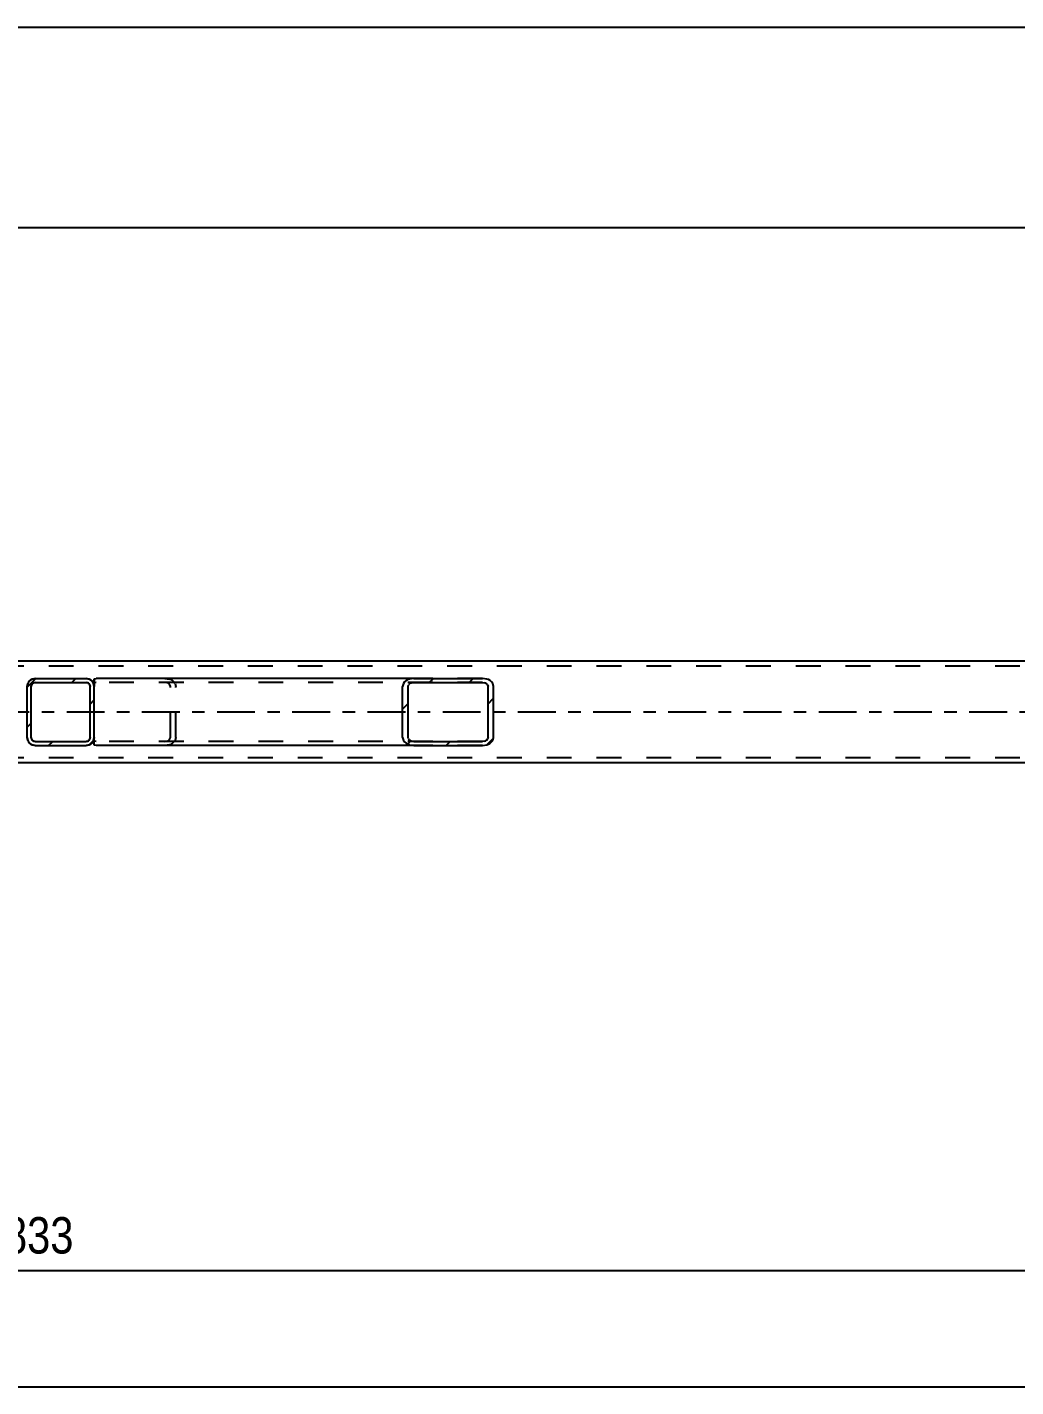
# Model space of a CAD drawing. Header units: millimetres. Extents: x -81 to 760, y -449 to 145.
# Drawn here: x 102.4 to 180.2, y -303.7 to -196.7 of the extents above; entities that cross this region are included whole.
import ezdxf

# ---------------------------------------------------------------- set-up
doc = ezdxf.new("R2010")
doc.units = ezdxf.units.MM
doc.linetypes.add('DXK_LINE_DOT2', pattern=[3.9198, 1.9599, -1.9599])
doc.linetypes.add('DXK_LINE_DOT3', pattern=[5.9187, 2.979, -0.9799, 0.9799, -0.9799])
doc.styles.add('Arial Narrow', font='ARIALN.TTF', dxfattribs={"height": 0.2})

# ---------------------------------------------------------------- blocks, each defined once
blk = doc.blocks.new('Part-122570061-1426 - 1376')
at = {"linetype": 'Continuous'}
h = blk.add_hatch(dxfattribs=at)
h.set_pattern_fill('', scale=0.7, style=0, pattern_type=0)
h.set_pattern_definition([(45, (107.3176, -253.188), (-1.57154, 1.57154), [])])
h.paths.add_polyline_path([(107.07, -253.24), (107.32, -253.19), (107.53, -253.05), (107.66, -252.84), (107.71, -252.6), (107.71, -248.6), (107.66, -248.35), (107.53, -248.14), (107.32, -248.01), (107.07, -247.96), (103.07, -247.96), (102.83, -248.01), (102.62, -248.14), (102.48, -248.35), (102.43, -248.6), (102.43, -252.6), (102.48, -252.84), (102.62, -253.05), (102.83, -253.19), (103.07, -253.24)])
h.paths.add_polyline_path([(102.95, -252.89), (102.85, -252.82), (102.78, -252.72), (102.75, -252.6), (102.75, -248.6), (102.78, -248.47), (102.85, -248.37), (102.95, -248.3), (103.07, -248.28), (107.07, -248.28), (107.2, -248.3), (107.3, -248.37), (107.37, -248.47), (107.39, -248.6), (107.39, -252.6), (107.37, -252.72), (107.3, -252.82), (107.2, -252.89), (107.07, -252.92), (103.07, -252.92)])
at = {"color": 7, "linetype": 'DXK_LINE_DOT2'}
for p, q in [((102.83, -248.01), (103.07, -247.96)), ((103.07, -247.96), (107.07, -247.96)), ((107.07, -247.96), (107.32, -248.01)), ((102.43, -248.6), (102.48, -248.35)), ((102.43, -252.6), (102.43, -248.6)), ((102.78, -248.47), (102.75, -248.6)), ((102.75, -252.6), (102.75, -248.6)), ((103.07, -248.28), (102.95, -248.3)), ((103.07, -248.28), (107.07, -248.28)), ((107.2, -248.3), (107.07, -248.28)), ((107.39, -248.6), (107.37, -248.47)), ((107.39, -252.6), (107.39, -248.6)), ((107.66, -248.35), (107.71, -248.6)), ((107.71, -252.6), (107.71, -248.6)), ((102.48, -252.84), (102.43, -252.6)), ((102.75, -252.6), (102.78, -252.72)), ((103.07, -253.24), (102.83, -253.19)), ((102.95, -252.89), (103.07, -252.92)), ((103.07, -252.92), (107.07, -252.92)), ((103.07, -253.24), (107.07, -253.24)), ((107.07, -252.92), (107.2, -252.89)), ((107.32, -253.19), (107.07, -253.24)), ((107.37, -252.72), (107.39, -252.6)), ((107.71, -252.6), (107.66, -252.84))]:
    blk.add_line(p, q, dxfattribs=at)
at = {"color": 2, "linetype": 'Continuous'}
for p, q in [((103.07, -247.96), (102.83, -248.01)), ((103.07, -247.96), (107.07, -247.96)), ((107.32, -248.01), (107.07, -247.96)), ((102.48, -248.35), (102.43, -248.6)), ((102.43, -252.6), (102.43, -248.6)), ((102.75, -248.6), (102.78, -248.47)), ((102.75, -252.6), (102.75, -248.6)), ((102.95, -248.3), (103.07, -248.28)), ((103.07, -248.28), (107.07, -248.28)), ((107.07, -248.28), (107.2, -248.3)), ((107.37, -248.47), (107.39, -248.6)), ((107.39, -252.6), (107.39, -248.6)), ((107.71, -248.6), (107.66, -248.35)), ((107.71, -252.6), (107.71, -248.6)), ((102.43, -252.6), (102.48, -252.84)), ((102.78, -252.72), (102.75, -252.6)), ((102.83, -253.19), (103.07, -253.24)), ((103.07, -252.92), (102.95, -252.89)), ((103.07, -252.92), (107.07, -252.92)), ((103.07, -253.24), (107.07, -253.24)), ((107.2, -252.89), (107.07, -252.92)), ((107.07, -253.24), (107.32, -253.19)), ((107.39, -252.6), (107.37, -252.72)), ((107.66, -252.84), (107.71, -252.6))]:
    blk.add_line(p, q, dxfattribs=at)
at = {"color": 7, "linetype": 'DXK_LINE_DOT2'}
for centre, radius, start, end in [((103.07, -248.6), 0.64, 112.5, 157.5), ((107.07, -248.6), 0.64, 22.5, 67.5), ((103.07, -248.6), 0.32, 112.5, 157.5), ((107.07, -248.6), 0.32, 22.5, 67.5), ((103.07, -252.6), 0.64, 202.5, 247.5), ((103.07, -252.6), 0.32, 202.5, 247.5), ((107.07, -252.6), 0.32, 292.5, 337.5), ((107.07, -252.6), 0.64, 292.5, 337.5)]:
    blk.add_arc(centre, radius, start, end, dxfattribs=at)
at = {"color": 2, "linetype": 'Continuous'}
for centre, radius, start, end in [((103.07, -248.6), 0.64, 112.5, 157.5), ((107.07, -248.6), 0.64, 22.5, 67.5), ((103.07, -248.6), 0.32, 112.5, 157.5), ((107.07, -248.6), 0.32, 22.5, 67.5), ((103.07, -252.6), 0.64, 202.5, 247.5), ((103.07, -252.6), 0.32, 202.5, 247.5), ((107.07, -252.6), 0.32, 292.5, 337.5), ((107.07, -252.6), 0.64, 292.5, 337.5)]:
    blk.add_arc(centre, radius, start, end, dxfattribs=at)
blk = doc.blocks.new('Part-122570061-1409 - 1376')
at = {"linetype": 'Continuous'}
h = blk.add_hatch(dxfattribs=at)
h.set_pattern_fill('', scale=0.7, style=0, pattern_type=0)
h.set_pattern_definition([(45, (138.6017, -253.188), (-1.57154, 1.57154), [])])
h.paths.add_polyline_path([(138.27, -253.24), (138.6, -253.19), (138.88, -253.05), (139.07, -252.84), (139.14, -252.6), (139.14, -248.6), (139.07, -248.35), (138.88, -248.14), (138.6, -248.01), (138.27, -247.96), (132.85, -247.96), (132.52, -248.01), (132.24, -248.14), (132.05, -248.35), (131.98, -248.6), (131.98, -252.6), (132.05, -252.84), (132.24, -253.05), (132.52, -253.19), (132.85, -253.24)])
h.paths.add_polyline_path([(132.68, -252.89), (132.54, -252.82), (132.45, -252.72), (132.42, -252.6), (132.42, -248.6), (132.45, -248.47), (132.54, -248.37), (132.68, -248.3), (132.85, -248.28), (138.27, -248.28), (138.44, -248.3), (138.58, -248.37), (138.67, -248.47), (138.7, -248.6), (138.7, -252.6), (138.67, -252.72), (138.58, -252.82), (138.44, -252.89), (138.27, -252.92), (132.85, -252.92)])
at = {"color": 2, "linetype": 'Continuous'}
for p, q in [((107.71, -247.98), (107.85, -247.96)), ((107.71, -247.98), (107.71, -248.6)), ((132.85, -247.96), (107.85, -247.96)), ((132.85, -247.96), (132.52, -248.01)), ((132.85, -247.96), (138.27, -247.96)), ((138.6, -248.01), (138.27, -247.96)), ((132.05, -248.35), (131.98, -248.6)), ((131.98, -252.6), (131.98, -248.6)), ((132.42, -248.6), (132.45, -248.47)), ((132.42, -252.6), (132.42, -248.6)), ((132.68, -248.3), (132.85, -248.28)), ((132.85, -248.28), (138.27, -248.28)), ((138.27, -248.28), (138.44, -248.3)), ((138.67, -248.47), (138.7, -248.6)), ((138.7, -252.6), (138.7, -248.6)), ((139.14, -248.6), (139.07, -248.35)), ((139.14, -252.6), (139.14, -248.6)), ((107.71, -253.19), (107.71, -252.6)), ((107.71, -253.22), (107.71, -253.19)), ((107.85, -253.24), (107.71, -253.22)), ((132.85, -253.24), (107.85, -253.24)), ((131.98, -252.6), (132.05, -252.84)), ((132.45, -252.72), (132.42, -252.6)), ((132.52, -253.19), (132.85, -253.24)), ((132.85, -252.92), (132.68, -252.89)), ((132.85, -252.92), (138.27, -252.92)), ((132.85, -253.24), (138.27, -253.24)), ((138.44, -252.89), (138.27, -252.92)), ((138.27, -253.24), (138.6, -253.19)), ((138.7, -252.6), (138.67, -252.72)), ((139.07, -252.84), (139.14, -252.6))]:
    blk.add_line(p, q, dxfattribs=at)
at = {"color": 7, "linetype": 'DXK_LINE_DOT2'}
for p, q in [((107.71, -248.3), (107.71, -247.98)), ((113.27, -247.96), (113.6, -248.01)), ((138.27, -247.96), (132.85, -247.96)), ((107.85, -248.28), (107.71, -248.3)), ((107.71, -253.05), (107.71, -248.6)), ((138.27, -248.28), (107.85, -248.28)), ((113.43, -248.3), (113.27, -248.28)), ((113.7, -248.6), (113.67, -248.47)), ((113.7, -252.6), (113.7, -248.6)), ((114.07, -248.35), (114.14, -248.6)), ((114.14, -252.6), (114.14, -248.6)), ((107.85, -252.92), (107.71, -252.9)), ((138.27, -252.92), (107.85, -252.92)), ((113.27, -252.92), (113.43, -252.89)), ((113.6, -253.19), (113.27, -253.24)), ((113.67, -252.72), (113.7, -252.6)), ((114.14, -252.6), (114.07, -252.84)), ((138.27, -253.24), (132.85, -253.24))]:
    blk.add_line(p, q, dxfattribs=at)
for centre, radius, start, end in [((113.4, -248.77), 0.792, 31.978, 75.1661), ((113.33, -248.68), 0.396, 31.978, 75.1661), ((113.33, -252.51), 0.396, 284.8339, 328.022), ((113.4, -252.42), 0.792, 284.8339, 328.022)]:
    blk.add_arc(centre, radius, start, end, dxfattribs=at)
at = {"color": 2, "linetype": 'Continuous'}
for centre, radius, start, end in [((132.72, -248.77), 0.792, 104.8339, 148.022), ((138.4, -248.77), 0.792, 31.978, 75.1661), ((132.79, -248.68), 0.396, 104.8339, 148.022), ((138.33, -248.68), 0.396, 31.978, 75.1661), ((132.72, -252.42), 0.792, 211.978, 255.1661), ((132.79, -252.51), 0.396, 211.978, 255.1661), ((138.33, -252.51), 0.396, 284.8339, 328.022), ((138.4, -252.42), 0.792, 284.8339, 328.022)]:
    blk.add_arc(centre, radius, start, end, dxfattribs=at)
blk = doc.blocks.new('Part-122570061-1503 - 1376')
at = {"color": 7, "linetype": 'DXK_LINE_DOT2'}
for p, q in [((580.38, -247), (-30.59, -247)), ((580.38, -254.2), (-30.59, -254.2))]:
    blk.add_line(p, q, dxfattribs=at)
at = {"color": 2, "linetype": 'Continuous'}
for p, q in [((580.38, -246.6), (-25.79, -246.6)), ((580.38, -254.6), (-25.79, -254.6))]:
    blk.add_line(p, q, dxfattribs=at)
at = {"color": 7, "linetype": 'DXK_LINE_DOT3'}
blk.add_line((-30.59, -250.6), (580.38, -250.6), dxfattribs=at)
blk = doc.blocks.new('StraightDimension-122570061-1915 - 1376')
at = {"color": 7, "linetype": 'Continuous'}
for p, q in [((209.02, -237.2), (209.02, -203.86)), ((-14.23, -234.48), (-14.23, -205.68)), ((-12.73, -211.87), (-15.73, -213.07)), ((-14.23, -212.47), (209.02, -212.47)), ((207.52, -213.07), (210.52, -211.87))]:
    blk.add_line(p, q, dxfattribs=at)
at = {"color": 0}
blk.add_wipeout([(101.65, -211.72), (101.65, -207.52), (93.13, -207.52), (93.13, -211.72)], dxfattribs=at)
at = {"color": 3, "style": 'Arial Narrow'}
blk.add_text('5581', height=2.863, dxfattribs=at).set_placement((93.73, -211.12))
at = {"color": 0, "linetype": 'Continuous'}
blk.add_wipeout([(208.42, -203.26), (204.22, -203.26), (204.22, -211.77), (208.42, -211.77)], dxfattribs=at)
at = {"color": 3, "linetype": 'Continuous', "style": 'Arial Narrow'}
blk.add_text('5990', height=2.863, rotation=90.0002, dxfattribs=at).set_placement((207.82, -211.17))
blk = doc.blocks.new('StraightDimension-122570061-2102 - 1376')
at = {"color": 7, "linetype": 'Continuous'}
blk.add_line((-31.59, -303.7), (592.28, -303.7), dxfattribs=at)
blk = doc.blocks.new('StraightDimension-122570061-2130 - 1376')
at = {"color": 7, "linetype": 'Continuous'}
blk.add_line((-30.59, -196.72), (591.28, -196.72), dxfattribs=at)
blk = doc.blocks.new('StraightDimension-122570061-2180 - 1376')
at = {"color": 7, "linetype": 'Continuous'}
blk.add_line((-14.23, -294.56), (219.1, -294.56), dxfattribs=at)
at = {"color": 0}
blk.add_wipeout([(106.69, -293.81), (106.69, -289.61), (98.18, -289.61), (98.18, -293.81)], dxfattribs=at)
at = {"color": 3, "style": 'Arial Narrow'}
blk.add_text('5833', height=2.863, dxfattribs=at).set_placement((98.78, -293.21))

msp = doc.modelspace()

# ---------------------------------------------------------------- block references
for name in ['StraightDimension-122570061-1915 - 1376', 'Part-122570061-1503 - 1376', 'Part-122570061-1426 - 1376', 'Part-122570061-1409 - 1376', 'StraightDimension-122570061-2102 - 1376']:
    msp.add_blockref(name, (0, 0))

# ---------------------------------------------------------------- next in the draw order: block references
for name in ['StraightDimension-122570061-2130 - 1376', 'StraightDimension-122570061-2180 - 1376']:
    msp.add_blockref(name, (0, 0))

doc.saveas('drawing.dxf')
